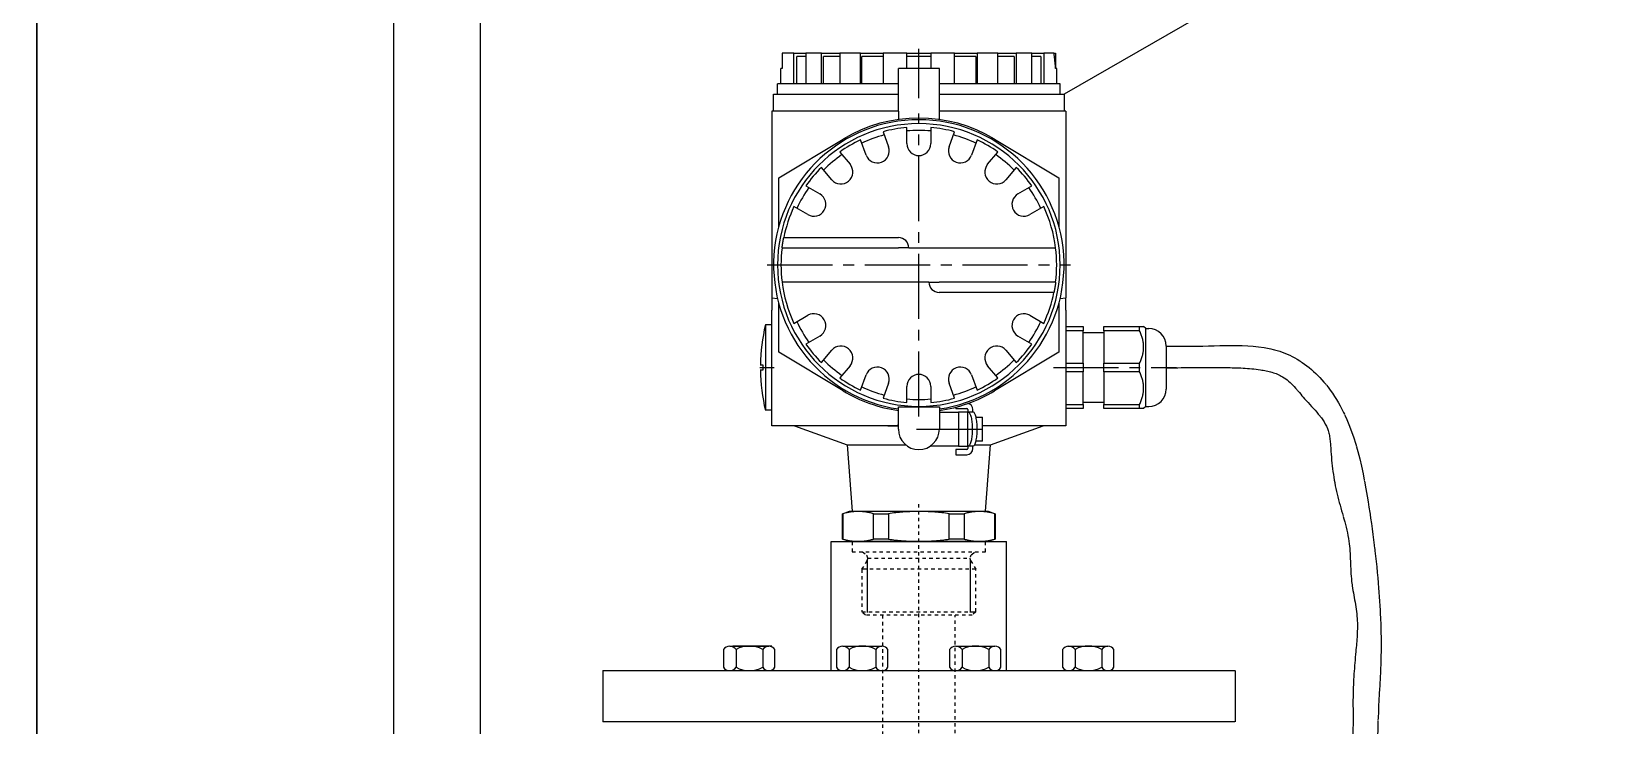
# Model space of a CAD drawing. Header units: millimetres. Extents: x -17263 to -7565, y 1486 to 4446.
# Drawn here: x -9740.3 to -9277.4, y 2508.4 to 2711.3 of the extents above; entities that cross this region are included whole.
import ezdxf

# ---------------------------------------------------------------- set-up
doc = ezdxf.new("R2010")
doc.units = ezdxf.units.MM
for name, pattern in [('1 PULG', [10, 10, 0]), ('CENTER2', [28.575, 19.05, -3.175, 3.175, -3.175]), ('Dashed', [2, 1, -1])]:
    doc.linetypes.add(name, pattern=pattern)
for name, color, linetype in [('Conductor nuevo', 1, '1 PULG'), ('Instrumentos nuevos', 3, '1 PULG'), ('PIPING', 3, 'Continuous'), ('REFERENCIAS', 1, 'Continuous'), ('TRMODEL1', 7, 'Continuous'), ('TRMODEL3', 7, 'Continuous')]:
    doc.layers.add(name, color=color, linetype=linetype)

# ---------------------------------------------------------------- blocks, each defined once
blk = doc.blocks.new('B09345617206102021_00000037')
at = {"layer": 'TRMODEL3', "color": 1, "linetype": 'Continuous'}
for p, q in [((-15.1455, -14.4335), (-15.1455, -29.65075)), ((15.1455, -29.65075), (15.1455, -14.4335))]:
    blk.add_line(p, q, dxfattribs=at)

msp = doc.modelspace()

# ---------------------------------------------------------------- linework, layer by layer
for p, q in [((-9634.36, 2442.08), (-9634.36, 3850.34)), ((-9608.96, 2442.08), (-9608.96, 3850.34)), ((-9506.31, 2524.41), (-9506.31, 2562.15)), ((-9455.03, 2524.41), (-9455.03, 2562.15)), ((-9573.17, 2524.41), (-9573.17, 2509.41)), ((-9573.17, 2524.41), (-9388.17, 2524.41)), ((-9556.41, 2524.41), (-9405.33, 2524.41)), ((-9387.96, 2509.41), (-9387.96, 2524.41)), ((-9388.17, 2509.41), (-9573.17, 2509.41))]:
    msp.add_line(p, q)
for points in [[(-11663.84, 3061.27), (-9738.84, 3061.27), (-9738.84, 1926.27), (-10613.84, 1926.27), (-10613.84, 1676.27), (-11663.84, 1676.27), (-11663.84, 3061.27)], [(-9738.84, 3061.27), (-7813.84, 3061.27), (-7813.84, 1926.27), (-8688.84, 1926.27), (-8688.84, 1676.27), (-9738.84, 1676.27), (-9738.84, 3061.27)], [(-9738.84, 3061.27), (-7813.84, 3061.27), (-7813.84, 1926.27), (-8688.84, 1926.27), (-8688.84, 1676.27), (-9738.84, 1676.27), (-9738.84, 3061.27)]]:
    msp.add_lwpolyline(points, close=True)
at = {"layer": 'Conductor nuevo'}
for points, knots in [([(-9408.27, 2619.35), (-9404.71, 2619.31), (-9392.71, 2619.2), (-9374.89, 2620.6), (-9355.18, 2603.72), (-9349.45, 2578.26), (-9346.07, 2551.58), (-9345.12, 2532.68), (-9346.1, 2513.34), (-9347.67, 2490.27), (-9336.71, 2466.77), (-9339.67, 2444.29), (-9326.69, 2428.49), (-9323.05, 2401.69), (-9297.17, 2401.75), (-9280.89, 2387.39), (-9260.48, 2388.76), (-9250.04, 2371.4), (-9229.29, 2364.49), (-9209.14, 2361.63), (-9188.25, 2355.79), (-9170.78, 2355.15), (-9151.24, 2353.75), (-9130.65, 2355.5), (-9111.77, 2352.4), (-9091.81, 2343.07), (-9066.71, 2339.54), (-9039.98, 2345.94), (-9017.71, 2349), (-9001.96, 2356.44), (-8991.01, 2359.65), (-8981.97, 2364.87), (-8970.27, 2370.71), (-8967.22, 2375.34), (-8961.53, 2383.85), (-8960.6, 2387.3)], [0, 0, 0, 0, 10.759327, 36.295448, 49.812441, 84.735248, 110.409317, 131.447099, 141.158121, 168.651696, 199.348269, 216.774365, 232.32937, 258.910578, 285.281565, 295.828753, 323.204748, 336.64774, 352.214441, 386.175951, 398.637941, 416.914134, 438.370336, 457.388278, 478.737011, 494.739555, 523.344859, 552.409827, 576.849872, 590.241079, 604.263817, 611.339207, 624.363505, 637.058198, 643.701546, 643.701546, 643.701546, 643.701546]), ([(-9408.27, 2613), (-9395.37, 2613.06), (-9389.7, 2613.08), (-9381.86, 2612.85), (-9373.02, 2610.76), (-9367.55, 2603.05), (-9360.39, 2596.71), (-9360.05, 2585.96), (-9358.52, 2575.2), (-9354.07, 2562.9), (-9354.6, 2550.72), (-9351.79, 2540.1), (-9352.92, 2528.82), (-9353.74, 2518.61), (-9353.49, 2508.61), (-9353.91, 2499.92), (-9352.28, 2491.14), (-9353.4, 2482.83), (-9348.71, 2474.99), (-9347.24, 2465.79), (-9347.35, 2455.16), (-9345.93, 2445.88), (-9343.32, 2437.52), (-9338.37, 2429.44), (-9334.51, 2419.74), (-9330.71, 2411.25), (-9327.48, 2402.07), (-9318.17, 2398.74), (-9307.95, 2393.66), (-9297.46, 2393.59), (-9290.13, 2385.15), (-9280.96, 2383.22), (-9272.94, 2382.15), (-9264.7, 2380.52), (-9260.23, 2372.63), (-9251.11, 2368.65), (-9241.69, 2358.6), (-9223.78, 2357.46), (-9206.44, 2354.01), (-9190.81, 2350.2), (-9176.67, 2349.1), (-9162.89, 2348.74), (-9152.5, 2348.48), (-9144.41, 2348.02), (-9136.34, 2347.13), (-9124.59, 2348.8), (-9111.27, 2341.77), (-9096.91, 2338.7), (-9081.08, 2334.87), (-9066, 2333.35), (-9053.02, 2336.23), (-9044.68, 2335.27), (-9035.39, 2340.01), (-9024.01, 2339.16), (-9013.09, 2344.05), (-9005.85, 2346.88), (-8999.97, 2349.2), (-8994.84, 2353.48), (-8985.88, 2354.31), (-8979.61, 2363.01), (-8970.28, 2364.61), (-8964.39, 2370.26), (-8962.43, 2374.07), (-8955.57, 2383.91), (-8956.54, 2390.21), (-8954.69, 2392.13), (-8955.89, 2399.68), (-8955.43, 2452.86)], [0, 0, 0, 0, 6.842885, 16.977753, 23.758773, 32.909527, 44.474804, 50.592625, 64.086155, 77.421595, 89.173396, 100.208092, 109.919076, 122.881119, 130.966606, 139.921993, 148.852754, 157.755954, 163.914359, 175.491327, 185.202313, 195.837251, 203.508317, 211.285855, 224.135314, 234.647483, 239.532888, 252.437909, 261.151283, 274.598354, 280.915838, 293.324709, 301.106159, 305.718466, 317.742836, 325.374366, 335.164831, 357.731638, 375.4252, 389.071805, 405.736854, 417.880009, 430.427431, 436.912782, 442.187415, 454.800153, 471.42975, 485.657457, 498.908635, 520.383789, 530.16835, 538.673452, 544.687041, 560.649687, 571.397934, 580.111321, 584.095128, 590.269142, 599.738611, 609.214794, 619.893872, 627.048405, 631.568421, 641.304692, 648.18923, 655.061871, 659.041391, 659.041391, 659.041391, 659.041391])]:
    msp.add_open_spline(points, degree=3, knots=knots, dxfattribs=at)
at = {"layer": 'Instrumentos nuevos', "linetype": 'Continuous'}
for p, q in [((-9520.7, 2705.05), (-9520.7, 2700.55)), ((-9517.23, 2705.05), (-9520.7, 2705.05)), ((-9517.23, 2705.05), (-9513.73, 2705.05)), ((-9517.23, 2696.05), (-9517.23, 2705.05)), ((-9513.73, 2704.05), (-9516.36, 2704.05)), ((-9516.36, 2696.05), (-9516.36, 2704.05)), ((-9509.19, 2705.05), (-9513.73, 2705.05)), ((-9513.73, 2705.05), (-9513.73, 2696.05)), ((-9509.19, 2705.05), (-9506.17, 2705.05)), ((-9509.19, 2696.05), (-9509.19, 2705.05)), ((-9503.82, 2704.05), (-9508.54, 2704.05)), ((-9508.54, 2696.05), (-9508.54, 2704.05)), ((-9506.17, 2705.05), (-9503.82, 2705.05)), ((-9497.7, 2705.05), (-9503.82, 2705.05)), ((-9503.82, 2705.05), (-9503.82, 2696.05)), ((-9497.7, 2705.05), (-9496.1, 2705.05)), ((-9497.7, 2696.05), (-9497.7, 2705.05)), ((-9491.13, 2704.05), (-9497.36, 2704.05)), ((-9497.36, 2696.05), (-9497.36, 2704.05)), ((-9496.1, 2705.05), (-9491.61, 2705.05)), ((-9491.61, 2705.05), (-9491.13, 2705.05)), ((-9484.17, 2705.05), (-9491.13, 2705.05)), ((-9491.13, 2705.05), (-9491.13, 2696.05)), ((-9484.17, 2705.05), (-9480.67, 2705.05)), ((-9484.17, 2700.55), (-9484.17, 2705.05)), ((-9480.67, 2704.05), (-9484.17, 2704.05)), ((-9480.67, 2705.05), (-9477.17, 2705.05)), ((-9477.17, 2704.05), (-9480.67, 2704.05)), ((-9470.21, 2705.05), (-9477.17, 2705.05)), ((-9477.17, 2705.05), (-9477.17, 2700.55)), ((-9470.21, 2705.05), (-9469.72, 2705.05)), ((-9470.21, 2696.05), (-9470.21, 2705.05)), ((-9463.97, 2704.05), (-9470.21, 2704.05)), ((-9469.72, 2705.05), (-9465.24, 2705.05)), ((-9465.24, 2705.05), (-9463.63, 2705.05)), ((-9463.97, 2704.05), (-9463.97, 2696.05)), ((-9457.51, 2705.05), (-9463.63, 2705.05)), ((-9463.63, 2705.05), (-9463.63, 2696.05)), ((-9457.51, 2705.05), (-9455.17, 2705.05)), ((-9457.51, 2696.05), (-9457.51, 2705.05)), ((-9452.79, 2704.05), (-9457.51, 2704.05)), ((-9455.17, 2705.05), (-9452.15, 2705.05)), ((-9452.79, 2704.05), (-9452.79, 2696.05)), ((-9447.6, 2705.05), (-9452.15, 2705.05)), ((-9452.15, 2705.05), (-9452.15, 2696.05)), ((-9447.6, 2705.05), (-9444.1, 2705.05)), ((-9447.6, 2696.05), (-9447.6, 2705.05)), ((-9444.97, 2704.05), (-9447.6, 2704.05)), ((-9444.97, 2704.05), (-9444.97, 2696.05)), ((-9441.12, 2705.05), (-9444.1, 2705.05)), ((-9444.1, 2705.05), (-9444.1, 2696.05)), ((-9441.12, 2705.05), (-9440.63, 2705.05)), ((-9441.1, 2704.92), (-9441.12, 2705.05)), ((-9441.08, 2704.79), (-9441.1, 2704.92)), ((-9441.07, 2704.66), (-9441.08, 2704.79)), ((-9441.05, 2704.54), (-9441.07, 2704.66)), ((-9441.03, 2704.41), (-9441.05, 2704.54)), ((-9441.02, 2704.28), (-9441.03, 2704.41)), ((-9441, 2704.15), (-9441.02, 2704.28)), ((-9440.98, 2704.02), (-9441, 2704.15)), ((-9440.97, 2703.9), (-9440.98, 2704.02)), ((-9440.95, 2703.77), (-9440.97, 2703.9)), ((-9440.94, 2703.64), (-9440.95, 2703.77)), ((-9440.92, 2703.51), (-9440.94, 2703.64)), ((-9440.63, 2705.05), (-9440.63, 2700.55)), ((-9520.7, 2700.55), (-9521.02, 2700.55)), ((-9521.02, 2696.05), (-9521.02, 2700.55)), ((-9480.67, 2700.55), (-9486.67, 2700.55)), ((-9486.67, 2688.05), (-9486.67, 2700.55)), ((-9474.67, 2700.55), (-9480.67, 2700.55)), ((-9474.67, 2688.05), (-9474.67, 2700.55)), ((-9440.91, 2703.38), (-9440.92, 2703.51)), ((-9440.89, 2703.25), (-9440.91, 2703.38)), ((-9440.88, 2703.13), (-9440.89, 2703.25)), ((-9440.86, 2703), (-9440.88, 2703.13)), ((-9440.85, 2702.87), (-9440.86, 2703)), ((-9440.84, 2702.74), (-9440.85, 2702.87)), ((-9440.82, 2702.61), (-9440.84, 2702.74)), ((-9440.81, 2702.48), (-9440.82, 2702.61)), ((-9440.8, 2702.35), (-9440.81, 2702.48)), ((-9440.78, 2702.23), (-9440.8, 2702.35)), ((-9440.77, 2702.1), (-9440.78, 2702.23)), ((-9440.76, 2701.97), (-9440.77, 2702.1)), ((-9440.74, 2701.84), (-9440.76, 2701.97)), ((-9440.73, 2701.71), (-9440.74, 2701.84)), ((-9440.72, 2701.58), (-9440.73, 2701.71)), ((-9440.71, 2701.45), (-9440.72, 2701.58)), ((-9440.69, 2701.32), (-9440.71, 2701.45)), ((-9440.68, 2701.19), (-9440.69, 2701.32)), ((-9440.67, 2701.06), (-9440.68, 2701.19)), ((-9440.66, 2700.94), (-9440.67, 2701.06)), ((-9440.65, 2700.81), (-9440.66, 2700.94)), ((-9440.64, 2700.68), (-9440.65, 2700.81)), ((-9440.63, 2700.55), (-9440.64, 2700.68)), ((-9440.32, 2700.55), (-9440.63, 2700.55)), ((-9440.32, 2696.05), (-9440.32, 2700.55)), ((-9486.67, 2696.05), (-9522.02, 2696.05)), ((-9522.02, 2693.05), (-9522.02, 2696.05)), ((-9439.32, 2696.05), (-9474.67, 2696.05)), ((-9439.32, 2693.05), (-9439.32, 2696.05)), ((-9523.17, 2693.05), (-9486.67, 2693.05)), ((-9523.17, 2688.05), (-9523.17, 2693.05)), ((-9474.67, 2693.05), (-9438.17, 2693.05)), ((-9438.17, 2693.05), (-9438.17, 2688.05)), ((-9523.67, 2688.05), (-9523.67, 2633.43)), ((-9502.81, 2688.05), (-9523.67, 2688.05)), ((-9486.67, 2688.05), (-9502.81, 2688.05)), ((-9486.67, 2688.05), (-9486.67, 2685.6)), ((-9474.67, 2685.6), (-9474.67, 2688.05)), ((-9458.52, 2688.05), (-9474.67, 2688.05)), ((-9437.67, 2688.05), (-9458.52, 2688.05)), ((-9437.67, 2688.05), (-9437.67, 2633.43)), ((-9491.13, 2682.02), (-9489.52, 2677.6)), ((-9484.17, 2678.55), (-9484.17, 2683.25)), ((-9477.17, 2683.25), (-9477.17, 2678.55)), ((-9471.81, 2677.6), (-9470.21, 2682.02)), ((-9521.67, 2668.55), (-9502.81, 2679.88)), ((-9503.82, 2676.09), (-9500.8, 2672.49)), ((-9496.1, 2675.21), (-9497.7, 2679.62)), ((-9463.63, 2679.62), (-9465.24, 2675.21)), ((-9460.53, 2672.49), (-9457.51, 2676.09)), ((-9458.52, 2679.88), (-9439.67, 2668.55)), ((-9506.17, 2667.99), (-9509.19, 2671.59)), ((-9452.15, 2671.59), (-9455.17, 2667.99)), ((-9521.67, 2654.24), (-9521.67, 2668.55)), ((-9439.67, 2668.55), (-9439.67, 2654.24)), ((-9513.73, 2666.18), (-9509.66, 2663.83)), ((-9451.67, 2663.83), (-9447.6, 2666.18)), ((-9513.16, 2657.77), (-9517.23, 2660.12)), ((-9444.1, 2660.12), (-9448.17, 2657.77)), ((-9520.7, 2648.05), (-9520.69, 2648.13)), ((-9520.7, 2648.05), (-9486.62, 2648.05)), ((-9520.69, 2648.13), (-9520.68, 2648.22)), ((-9520.68, 2648.22), (-9520.67, 2648.31)), ((-9520.67, 2648.31), (-9520.66, 2648.39)), ((-9520.66, 2648.39), (-9520.65, 2648.48)), ((-9520.65, 2648.48), (-9520.64, 2648.56)), ((-9520.64, 2648.56), (-9520.62, 2648.65)), ((-9520.62, 2648.65), (-9520.61, 2648.74)), ((-9520.61, 2648.74), (-9520.6, 2648.82)), ((-9520.6, 2648.82), (-9520.59, 2648.91)), ((-9520.59, 2648.91), (-9520.58, 2648.99)), ((-9520.58, 2648.99), (-9520.56, 2649.08)), ((-9520.56, 2649.08), (-9520.55, 2649.17)), ((-9520.55, 2649.17), (-9520.54, 2649.25)), ((-9520.54, 2649.25), (-9520.52, 2649.34)), ((-9520.52, 2649.34), (-9520.51, 2649.42)), ((-9520.51, 2649.42), (-9520.5, 2649.51)), ((-9520.5, 2649.51), (-9520.48, 2649.6)), ((-9520.48, 2649.6), (-9520.47, 2649.68)), ((-9520.47, 2649.68), (-9520.45, 2649.77)), ((-9520.45, 2649.77), (-9520.44, 2649.85)), ((-9520.44, 2649.85), (-9520.42, 2649.94)), ((-9520.42, 2649.94), (-9520.41, 2650.02)), ((-9520.41, 2650.02), (-9520.39, 2650.11)), ((-9520.39, 2650.11), (-9520.38, 2650.19)), ((-9520.38, 2650.19), (-9520.36, 2650.28)), ((-9520.36, 2650.28), (-9520.35, 2650.37)), ((-9520.35, 2650.37), (-9520.33, 2650.45)), ((-9520.33, 2650.45), (-9520.31, 2650.54)), ((-9520.31, 2650.54), (-9520.3, 2650.62)), ((-9520.3, 2650.62), (-9520.28, 2650.71)), ((-9520.28, 2650.71), (-9520.27, 2650.79)), ((-9520.27, 2650.79), (-9520.25, 2650.88)), ((-9520.25, 2650.88), (-9520.23, 2650.96)), ((-9520.23, 2650.96), (-9520.21, 2651.05)), ((-9520.21, 2651.05), (-9486.62, 2651.05)), ((-9483.62, 2648.05), (-9486.62, 2648.05)), ((-9483.62, 2648.05), (-9440.63, 2648.05)), ((-9477.72, 2638.05), (-9520.7, 2638.05)), ((-9477.72, 2638.05), (-9474.72, 2638.05)), ((-9440.63, 2638.05), (-9474.72, 2638.05)), ((-9441.12, 2635.05), (-9474.72, 2635.05)), ((-9441.1, 2635.13), (-9441.12, 2635.05)), ((-9441.08, 2635.22), (-9441.1, 2635.13)), ((-9441.07, 2635.3), (-9441.08, 2635.22)), ((-9441.05, 2635.39), (-9441.07, 2635.3)), ((-9441.03, 2635.47), (-9441.05, 2635.39)), ((-9441.02, 2635.56), (-9441.03, 2635.47)), ((-9441, 2635.64), (-9441.02, 2635.56)), ((-9440.98, 2635.73), (-9441, 2635.64)), ((-9440.97, 2635.82), (-9440.98, 2635.73)), ((-9440.95, 2635.9), (-9440.97, 2635.82)), ((-9440.94, 2635.99), (-9440.95, 2635.9)), ((-9440.92, 2636.07), (-9440.94, 2635.99)), ((-9440.91, 2636.16), (-9440.92, 2636.07)), ((-9440.89, 2636.24), (-9440.91, 2636.16)), ((-9440.88, 2636.33), (-9440.89, 2636.24)), ((-9440.86, 2636.41), (-9440.88, 2636.33)), ((-9440.85, 2636.5), (-9440.86, 2636.41)), ((-9440.84, 2636.59), (-9440.85, 2636.5)), ((-9440.82, 2636.67), (-9440.84, 2636.59)), ((-9440.81, 2636.76), (-9440.82, 2636.67)), ((-9440.8, 2636.84), (-9440.81, 2636.76)), ((-9440.78, 2636.93), (-9440.8, 2636.84)), ((-9440.77, 2637.02), (-9440.78, 2636.93)), ((-9440.76, 2637.1), (-9440.77, 2637.02)), ((-9440.74, 2637.19), (-9440.76, 2637.1)), ((-9440.73, 2637.27), (-9440.74, 2637.19)), ((-9440.72, 2637.36), (-9440.73, 2637.27)), ((-9440.71, 2637.44), (-9440.72, 2637.36)), ((-9440.69, 2637.53), (-9440.71, 2637.44)), ((-9440.68, 2637.62), (-9440.69, 2637.53)), ((-9440.67, 2637.7), (-9440.68, 2637.62)), ((-9440.66, 2637.79), (-9440.67, 2637.7)), ((-9440.65, 2637.88), (-9440.66, 2637.79)), ((-9440.64, 2637.96), (-9440.65, 2637.88)), ((-9440.63, 2638.05), (-9440.64, 2637.96)), ((-9523.67, 2633.43), (-9522.02, 2633.26)), ((-9523.67, 2633.43), (-9523.67, 2629.79)), ((-9523.67, 2613.05), (-9523.67, 2629.79)), ((-9521.67, 2617.55), (-9521.67, 2631.86)), ((-9439.67, 2631.86), (-9439.67, 2617.55)), ((-9439.31, 2633.26), (-9437.67, 2633.43)), ((-9437.67, 2629.79), (-9437.67, 2633.43)), ((-9437.67, 2629.79), (-9437.67, 2613.05)), ((-9525.57, 2625.55), (-9525.57, 2613.05)), ((-9523.67, 2625.55), (-9525.57, 2625.55)), ((-9517.23, 2625.98), (-9513.16, 2628.33)), ((-9448.17, 2628.33), (-9444.1, 2625.98)), ((-9437.67, 2625.05), (-9432.57, 2625.05)), ((-9432.57, 2625.05), (-9432.57, 2623.81)), ((-9426.57, 2625.05), (-9416.07, 2625.05)), ((-9426.57, 2623.81), (-9426.57, 2625.05)), ((-9416.07, 2625.05), (-9414.87, 2625.05)), ((-9416.07, 2623.81), (-9416.07, 2625.05)), ((-9414.27, 2624.45), (-9414.87, 2625.05)), ((-9509.66, 2622.27), (-9513.73, 2619.92)), ((-9447.6, 2619.92), (-9451.67, 2622.27)), ((-9432.57, 2623.81), (-9437.67, 2623.81)), ((-9432.57, 2614.29), (-9432.57, 2623.81)), ((-9426.57, 2623.25), (-9432.57, 2623.25)), ((-9416.07, 2623.81), (-9426.57, 2623.81)), ((-9426.57, 2623.81), (-9426.57, 2614.29)), ((-9415.93, 2623.51), (-9416.07, 2623.81)), ((-9415.8, 2623.22), (-9415.93, 2623.51)), ((-9415.68, 2622.93), (-9415.8, 2623.22)), ((-9415.57, 2622.65), (-9415.68, 2622.93)), ((-9415.46, 2622.37), (-9415.57, 2622.65)), ((-9415.37, 2622.09), (-9415.46, 2622.37)), ((-9415.28, 2621.82), (-9415.37, 2622.09)), ((-9415.21, 2621.54), (-9415.28, 2621.82)), ((-9415.14, 2621.28), (-9415.21, 2621.54)), ((-9415.08, 2621.01), (-9415.14, 2621.28)), ((-9415.02, 2620.74), (-9415.08, 2621.01)), ((-9414.98, 2620.48), (-9415.02, 2620.74)), ((-9414.94, 2620.22), (-9414.98, 2620.48)), ((-9414.91, 2619.96), (-9414.94, 2620.22)), ((-9414.27, 2613.05), (-9414.27, 2624.45)), ((-9414.27, 2624.45), (-9413.37, 2624.45)), ((-9502.81, 2606.22), (-9521.67, 2617.55)), ((-9509.19, 2614.5), (-9506.17, 2618.1)), ((-9439.67, 2617.55), (-9458.52, 2606.22)), ((-9455.17, 2618.1), (-9452.15, 2614.5)), ((-9415.57, 2615.45), (-9415.46, 2615.73)), ((-9415.46, 2615.73), (-9415.37, 2616)), ((-9415.37, 2616), (-9415.28, 2616.28)), ((-9415.28, 2616.28), (-9415.21, 2616.55)), ((-9415.21, 2616.55), (-9415.14, 2616.82)), ((-9415.14, 2616.82), (-9415.08, 2617.09)), ((-9415.08, 2617.09), (-9415.02, 2617.35)), ((-9415.02, 2617.35), (-9414.98, 2617.62)), ((-9414.98, 2617.62), (-9414.94, 2617.88)), ((-9414.94, 2617.88), (-9414.91, 2618.14)), ((-9414.89, 2619.7), (-9414.91, 2619.96)), ((-9414.91, 2618.14), (-9414.89, 2618.4)), ((-9414.87, 2619.44), (-9414.89, 2619.7)), ((-9414.89, 2618.4), (-9414.87, 2618.66)), ((-9414.87, 2619.18), (-9414.87, 2619.44)), ((-9414.87, 2618.92), (-9414.87, 2619.18)), ((-9414.87, 2618.66), (-9414.87, 2618.92)), ((-9408.27, 2619.35), (-9408.27, 2613.05)), ((-9527.06, 2613.8), (-9526.29, 2613.8)), ((-9526.29, 2612.3), (-9527.06, 2612.3)), ((-9525.57, 2613.05), (-9525.57, 2600.55)), ((-9523.67, 2596.05), (-9523.67, 2613.05)), ((-9500.8, 2613.6), (-9503.82, 2610)), ((-9457.51, 2610), (-9460.53, 2613.6)), ((-9437.67, 2614.29), (-9432.57, 2614.29)), ((-9437.67, 2613.05), (-9437.67, 2596.05)), ((-9432.57, 2611.81), (-9437.67, 2611.81)), ((-9432.57, 2614.29), (-9432.57, 2613.05)), ((-9432.57, 2613.05), (-9432.57, 2611.81)), ((-9432.57, 2602.29), (-9432.57, 2611.81)), ((-9426.57, 2613.05), (-9426.57, 2614.29)), ((-9426.57, 2614.29), (-9416.07, 2614.29)), ((-9426.57, 2611.81), (-9426.57, 2613.05)), ((-9416.07, 2611.81), (-9426.57, 2611.81)), ((-9426.57, 2611.81), (-9426.57, 2602.29)), ((-9416.07, 2614.29), (-9415.93, 2614.58)), ((-9416.07, 2613.05), (-9416.07, 2614.29)), ((-9416.07, 2611.81), (-9416.07, 2613.05)), ((-9415.93, 2611.51), (-9416.07, 2611.81)), ((-9415.93, 2614.58), (-9415.8, 2614.87)), ((-9415.8, 2611.22), (-9415.93, 2611.51)), ((-9415.8, 2614.87), (-9415.68, 2615.16)), ((-9415.68, 2610.93), (-9415.8, 2611.22)), ((-9415.68, 2615.16), (-9415.57, 2615.45)), ((-9414.27, 2601.65), (-9414.27, 2613.05)), ((-9408.27, 2613.05), (-9408.27, 2606.75)), ((-9497.7, 2606.47), (-9496.1, 2610.89)), ((-9489.52, 2608.49), (-9491.13, 2604.08)), ((-9484.17, 2602.85), (-9484.17, 2607.55)), ((-9477.17, 2607.55), (-9477.17, 2602.85)), ((-9470.21, 2604.08), (-9471.81, 2608.49)), ((-9465.24, 2610.89), (-9463.63, 2606.47)), ((-9415.57, 2610.65), (-9415.68, 2610.93)), ((-9415.46, 2610.37), (-9415.57, 2610.65)), ((-9415.37, 2610.09), (-9415.46, 2610.37)), ((-9415.28, 2609.82), (-9415.37, 2610.09)), ((-9415.21, 2609.54), (-9415.28, 2609.82)), ((-9415.14, 2609.28), (-9415.21, 2609.54)), ((-9415.08, 2609.01), (-9415.14, 2609.28)), ((-9415.02, 2608.74), (-9415.08, 2609.01)), ((-9414.98, 2608.48), (-9415.02, 2608.74)), ((-9414.94, 2608.22), (-9414.98, 2608.48)), ((-9414.91, 2607.96), (-9414.94, 2608.22)), ((-9414.89, 2607.7), (-9414.91, 2607.96)), ((-9414.91, 2606.14), (-9414.89, 2606.4)), ((-9414.87, 2607.44), (-9414.89, 2607.7)), ((-9414.89, 2606.4), (-9414.87, 2606.66)), ((-9414.87, 2607.18), (-9414.87, 2607.44)), ((-9414.87, 2606.92), (-9414.87, 2607.18)), ((-9414.87, 2606.66), (-9414.87, 2606.92)), ((-9437.67, 2602.29), (-9432.57, 2602.29)), ((-9426.57, 2602.85), (-9432.57, 2602.85)), ((-9432.57, 2602.29), (-9432.57, 2601.05)), ((-9426.57, 2602.29), (-9416.07, 2602.29)), ((-9426.57, 2601.05), (-9426.57, 2602.29)), ((-9416.07, 2602.29), (-9415.93, 2602.58)), ((-9416.07, 2601.05), (-9416.07, 2602.29)), ((-9415.93, 2602.58), (-9415.8, 2602.87)), ((-9415.8, 2602.87), (-9415.68, 2603.16)), ((-9415.68, 2603.16), (-9415.57, 2603.45)), ((-9415.57, 2603.45), (-9415.46, 2603.73)), ((-9415.46, 2603.73), (-9415.37, 2604)), ((-9415.37, 2604), (-9415.28, 2604.28)), ((-9415.28, 2604.28), (-9415.21, 2604.55)), ((-9415.21, 2604.55), (-9415.14, 2604.82)), ((-9415.14, 2604.82), (-9415.08, 2605.09)), ((-9415.08, 2605.09), (-9415.02, 2605.35)), ((-9415.02, 2605.35), (-9414.98, 2605.62)), ((-9414.98, 2605.62), (-9414.94, 2605.88)), ((-9414.94, 2605.88), (-9414.91, 2606.14)), ((-9523.67, 2600.55), (-9525.57, 2600.55)), ((-9486.67, 2601.55), (-9474.67, 2601.55)), ((-9486.67, 2595.05), (-9486.67, 2601.55)), ((-9474.67, 2601.55), (-9474.67, 2595.05)), ((-9474.67, 2600.05), (-9469.07, 2600.05)), ((-9469.87, 2601.46), (-9469.87, 2601.05)), ((-9469.87, 2601.05), (-9466.67, 2601.05)), ((-9469.07, 2600.05), (-9469.07, 2590.05)), ((-9466.37, 2600.05), (-9469.07, 2600.05)), ((-9466.37, 2600.75), (-9466.37, 2600.05)), ((-9466.31, 2600.05), (-9466.37, 2600.05)), ((-9466.37, 2590.05), (-9466.37, 2600.05)), ((-9464.87, 2600.05), (-9466.31, 2600.05)), ((-9466.31, 2600.05), (-9466.2, 2600.03)), ((-9466.2, 2600.03), (-9466.08, 2599.97)), ((-9466.08, 2599.97), (-9465.97, 2599.87)), ((-9465.97, 2599.87), (-9465.86, 2599.73)), ((-9465.86, 2599.73), (-9465.75, 2599.55)), ((-9465.75, 2599.55), (-9465.65, 2599.34)), ((-9465.65, 2599.34), (-9465.55, 2599.09)), ((-9465.55, 2599.09), (-9465.46, 2598.81)), ((-9465.46, 2598.81), (-9465.38, 2598.5)), ((-9465.38, 2598.5), (-9465.3, 2598.17)), ((-9465.3, 2598.17), (-9465.23, 2597.8)), ((-9465.23, 2597.8), (-9465.18, 2597.42)), ((-9465.18, 2597.42), (-9465.12, 2597.01)), ((-9464.87, 2600.05), (-9464.87, 2600.75)), ((-9464.75, 2600.03), (-9464.87, 2600.05)), ((-9464.63, 2599.97), (-9464.75, 2600.03)), ((-9464.52, 2599.87), (-9464.63, 2599.97)), ((-9464.41, 2599.73), (-9464.52, 2599.87)), ((-9464.3, 2599.55), (-9464.41, 2599.73)), ((-9464.2, 2599.34), (-9464.3, 2599.55)), ((-9464.11, 2599.09), (-9464.2, 2599.34)), ((-9464.01, 2598.81), (-9464.11, 2599.09)), ((-9463.93, 2598.5), (-9464.01, 2598.81)), ((-9463.94, 2598.55), (-9462.07, 2598.55)), ((-9463.85, 2598.17), (-9463.93, 2598.5)), ((-9463.79, 2597.8), (-9463.85, 2598.17)), ((-9463.73, 2597.42), (-9463.79, 2597.8)), ((-9463.68, 2597.01), (-9463.73, 2597.42)), ((-9462.07, 2591.55), (-9462.07, 2598.55)), ((-9432.57, 2601.05), (-9437.67, 2601.05)), ((-9416.07, 2601.05), (-9426.57, 2601.05)), ((-9414.87, 2601.05), (-9416.07, 2601.05)), ((-9414.27, 2601.65), (-9414.87, 2601.05)), ((-9414.27, 2601.65), (-9413.37, 2601.65)), ((-9489.76, 2596.05), (-9523.67, 2596.05)), ((-9517.09, 2596.05), (-9501.62, 2590.45)), ((-9489.67, 2596.05), (-9489.76, 2596.05)), ((-9489.76, 2596.05), (-9486.67, 2596.05)), ((-9489.58, 2596.05), (-9489.67, 2596.05)), ((-9489.5, 2596.05), (-9489.58, 2596.05)), ((-9489.41, 2596.05), (-9489.5, 2596.05)), ((-9489.32, 2596.05), (-9489.41, 2596.05)), ((-9489.24, 2596.05), (-9489.32, 2596.05)), ((-9489.15, 2596.05), (-9489.24, 2596.05)), ((-9489.06, 2596.05), (-9489.15, 2596.05)), ((-9488.97, 2596.05), (-9489.06, 2596.05)), ((-9488.88, 2596.05), (-9488.97, 2596.05)), ((-9488.79, 2596.05), (-9488.88, 2596.05)), ((-9488.71, 2596.05), (-9488.79, 2596.05)), ((-9488.62, 2596.05), (-9488.71, 2596.05)), ((-9488.53, 2596.05), (-9488.62, 2596.05)), ((-9488.44, 2596.05), (-9488.53, 2596.05)), ((-9488.35, 2596.05), (-9488.44, 2596.05)), ((-9488.26, 2596.05), (-9488.35, 2596.05)), ((-9488.17, 2596.05), (-9488.26, 2596.05)), ((-9488.08, 2596.05), (-9488.17, 2596.05)), ((-9487.99, 2596.05), (-9488.08, 2596.05)), ((-9487.9, 2596.05), (-9487.99, 2596.05)), ((-9487.81, 2596.05), (-9487.9, 2596.05)), ((-9487.72, 2596.05), (-9487.81, 2596.05)), ((-9487.64, 2596.05), (-9487.72, 2596.05)), ((-9487.55, 2596.05), (-9487.64, 2596.05)), ((-9487.46, 2596.05), (-9487.55, 2596.05)), ((-9487.37, 2596.05), (-9487.46, 2596.05)), ((-9487.28, 2596.05), (-9487.37, 2596.05)), ((-9487.19, 2596.05), (-9487.28, 2596.05)), ((-9487.1, 2596.05), (-9487.19, 2596.05)), ((-9487.02, 2596.06), (-9487.1, 2596.05)), ((-9486.93, 2596.06), (-9487.02, 2596.06)), ((-9486.84, 2596.06), (-9486.93, 2596.06)), ((-9486.75, 2596.06), (-9486.84, 2596.06)), ((-9486.67, 2596.06), (-9486.75, 2596.06)), ((-9465.18, 2592.68), (-9465.23, 2592.29)), ((-9465.12, 2593.08), (-9465.18, 2592.68)), ((-9465.12, 2597.01), (-9465.08, 2596.59)), ((-9465.08, 2593.5), (-9465.12, 2593.08)), ((-9465.08, 2596.59), (-9465.05, 2596.16)), ((-9465.05, 2593.94), (-9465.08, 2593.5)), ((-9465.05, 2596.16), (-9465.03, 2595.72)), ((-9465.03, 2594.38), (-9465.05, 2593.94)), ((-9465.03, 2595.72), (-9465.02, 2595.27)), ((-9465.02, 2594.82), (-9465.03, 2594.38)), ((-9465.02, 2595.27), (-9465.02, 2594.82)), ((-9463.79, 2592.29), (-9463.73, 2592.68)), ((-9463.73, 2592.68), (-9463.68, 2593.08)), ((-9463.64, 2596.59), (-9463.68, 2597.01)), ((-9463.68, 2593.08), (-9463.64, 2593.5)), ((-9463.6, 2596.16), (-9463.64, 2596.59)), ((-9463.64, 2593.5), (-9463.6, 2593.94)), ((-9463.58, 2595.72), (-9463.6, 2596.16)), ((-9463.6, 2593.94), (-9463.58, 2594.38)), ((-9463.57, 2595.27), (-9463.58, 2595.72)), ((-9463.58, 2594.38), (-9463.57, 2594.82)), ((-9463.57, 2594.82), (-9463.57, 2595.27)), ((-9437.67, 2596.05), (-9462.07, 2596.05)), ((-9459.72, 2590.45), (-9444.24, 2596.05)), ((-9501.62, 2590.45), (-9484.52, 2590.45)), ((-9501.62, 2590.45), (-9500.17, 2571.05)), ((-9469.07, 2590.05), (-9477.35, 2590.05)), ((-9466.67, 2589.05), (-9469.87, 2589.05)), ((-9469.87, 2589.05), (-9469.87, 2587.55)), ((-9469.07, 2590.05), (-9466.37, 2590.05)), ((-9466.31, 2590.05), (-9466.37, 2590.05)), ((-9466.37, 2590.05), (-9466.37, 2589.35)), ((-9466.2, 2590.07), (-9466.31, 2590.05)), ((-9464.87, 2590.05), (-9466.31, 2590.05)), ((-9466.08, 2590.13), (-9466.2, 2590.07)), ((-9465.97, 2590.23), (-9466.08, 2590.13)), ((-9465.86, 2590.37), (-9465.97, 2590.23)), ((-9465.75, 2590.54), (-9465.86, 2590.37)), ((-9465.65, 2590.76), (-9465.75, 2590.54)), ((-9465.55, 2591), (-9465.65, 2590.76)), ((-9465.46, 2591.28), (-9465.55, 2591)), ((-9465.38, 2591.59), (-9465.46, 2591.28)), ((-9465.3, 2591.93), (-9465.38, 2591.59)), ((-9465.23, 2592.29), (-9465.3, 2591.93)), ((-9464.87, 2590.05), (-9464.75, 2590.07)), ((-9464.87, 2589.35), (-9464.87, 2590.05)), ((-9464.75, 2590.07), (-9464.63, 2590.13)), ((-9464.63, 2590.13), (-9464.52, 2590.23)), ((-9464.52, 2590.23), (-9464.41, 2590.37)), ((-9464.41, 2590.37), (-9464.3, 2590.54)), ((-9464.36, 2590.45), (-9459.72, 2590.45)), ((-9464.3, 2590.54), (-9464.2, 2590.76)), ((-9464.2, 2590.76), (-9464.11, 2591)), ((-9464.11, 2591), (-9464.01, 2591.28)), ((-9464.01, 2591.28), (-9463.93, 2591.59)), ((-9462.07, 2591.55), (-9463.94, 2591.55)), ((-9463.93, 2591.59), (-9463.85, 2591.93)), ((-9463.85, 2591.93), (-9463.79, 2592.29)), ((-9461.17, 2571.05), (-9459.72, 2590.45)), ((-9469.87, 2587.55), (-9466.67, 2587.55)), ((-9503.02, 2570.31), (-9500.92, 2571.05)), ((-9503.02, 2570.31), (-9502.87, 2570.31)), ((-9503.02, 2562.88), (-9503.02, 2570.31)), ((-9502.6, 2570.39), (-9502.87, 2570.31)), ((-9502.87, 2570.31), (-9502.87, 2562.88)), ((-9502.32, 2570.46), (-9502.6, 2570.39)), ((-9502.06, 2570.52), (-9502.32, 2570.46)), ((-9501.79, 2570.58), (-9502.06, 2570.52)), ((-9501.53, 2570.64), (-9501.79, 2570.58)), ((-9501.27, 2570.69), (-9501.53, 2570.64)), ((-9501.02, 2570.73), (-9501.27, 2570.69)), ((-9500.76, 2570.77), (-9501.02, 2570.73)), ((-9500.92, 2571.05), (-9460.42, 2571.05)), ((-9500.51, 2570.81), (-9500.76, 2570.77)), ((-9500.26, 2570.85), (-9500.51, 2570.81)), ((-9500.01, 2570.87), (-9500.26, 2570.85)), ((-9499.76, 2570.9), (-9500.01, 2570.87)), ((-9499.52, 2570.92), (-9499.76, 2570.9)), ((-9499.27, 2570.94), (-9499.52, 2570.92)), ((-9499.03, 2570.95), (-9499.27, 2570.94)), ((-9498.78, 2570.96), (-9499.03, 2570.95)), ((-9498.54, 2570.96), (-9498.78, 2570.96)), ((-9498.3, 2570.96), (-9498.54, 2570.96)), ((-9498.05, 2570.96), (-9498.3, 2570.96)), ((-9497.81, 2570.95), (-9498.05, 2570.96)), ((-9497.57, 2570.94), (-9497.81, 2570.95)), ((-9497.32, 2570.92), (-9497.57, 2570.94)), ((-9497.07, 2570.9), (-9497.32, 2570.92)), ((-9496.83, 2570.87), (-9497.07, 2570.9)), ((-9496.58, 2570.85), (-9496.83, 2570.87)), ((-9496.33, 2570.81), (-9496.58, 2570.85)), ((-9496.08, 2570.77), (-9496.33, 2570.81)), ((-9495.82, 2570.73), (-9496.08, 2570.77)), ((-9495.57, 2570.69), (-9495.82, 2570.73)), ((-9495.31, 2570.64), (-9495.57, 2570.69)), ((-9495.05, 2570.58), (-9495.31, 2570.64)), ((-9494.78, 2570.52), (-9495.05, 2570.58)), ((-9494.51, 2570.46), (-9494.78, 2570.52)), ((-9494.24, 2570.39), (-9494.51, 2570.46)), ((-9493.97, 2570.31), (-9494.24, 2570.39)), ((-9493.97, 2570.31), (-9489.57, 2570.31)), ((-9493.97, 2562.88), (-9493.97, 2570.31)), ((-9489.02, 2570.39), (-9489.57, 2570.31)), ((-9489.57, 2570.31), (-9489.57, 2562.88)), ((-9488.48, 2570.46), (-9489.02, 2570.39)), ((-9487.94, 2570.52), (-9488.48, 2570.46)), ((-9487.41, 2570.58), (-9487.94, 2570.52)), ((-9486.89, 2570.64), (-9487.41, 2570.58)), ((-9486.37, 2570.69), (-9486.89, 2570.64)), ((-9485.86, 2570.73), (-9486.37, 2570.69)), ((-9485.35, 2570.77), (-9485.86, 2570.73)), ((-9484.85, 2570.81), (-9485.35, 2570.77)), ((-9484.35, 2570.85), (-9484.85, 2570.81)), ((-9483.85, 2570.87), (-9484.35, 2570.85)), ((-9483.35, 2570.9), (-9483.85, 2570.87)), ((-9482.86, 2570.92), (-9483.35, 2570.9)), ((-9482.37, 2570.94), (-9482.86, 2570.92)), ((-9481.88, 2570.95), (-9482.37, 2570.94)), ((-9481.4, 2570.96), (-9481.88, 2570.95)), ((-9480.91, 2570.96), (-9481.4, 2570.96)), ((-9480.42, 2570.96), (-9480.91, 2570.96)), ((-9479.94, 2570.96), (-9480.42, 2570.96)), ((-9479.45, 2570.95), (-9479.94, 2570.96)), ((-9478.96, 2570.94), (-9479.45, 2570.95)), ((-9478.47, 2570.92), (-9478.96, 2570.94)), ((-9477.98, 2570.9), (-9478.47, 2570.92)), ((-9477.48, 2570.87), (-9477.98, 2570.9)), ((-9476.99, 2570.85), (-9477.48, 2570.87)), ((-9476.49, 2570.81), (-9476.99, 2570.85)), ((-9475.98, 2570.77), (-9476.49, 2570.81)), ((-9475.47, 2570.73), (-9475.98, 2570.77)), ((-9474.96, 2570.69), (-9475.47, 2570.73)), ((-9474.44, 2570.64), (-9474.96, 2570.69)), ((-9473.92, 2570.58), (-9474.44, 2570.64)), ((-9473.39, 2570.52), (-9473.92, 2570.58)), ((-9472.86, 2570.46), (-9473.39, 2570.52)), ((-9472.31, 2570.39), (-9472.86, 2570.46)), ((-9471.76, 2570.31), (-9472.31, 2570.39)), ((-9471.76, 2570.31), (-9467.36, 2570.31)), ((-9471.76, 2562.88), (-9471.76, 2570.31)), ((-9467.09, 2570.39), (-9467.36, 2570.31)), ((-9467.36, 2570.31), (-9467.36, 2562.88)), ((-9466.82, 2570.46), (-9467.09, 2570.39)), ((-9466.55, 2570.52), (-9466.82, 2570.46)), ((-9466.28, 2570.58), (-9466.55, 2570.52)), ((-9466.02, 2570.64), (-9466.28, 2570.58)), ((-9465.76, 2570.69), (-9466.02, 2570.64)), ((-9465.51, 2570.73), (-9465.76, 2570.69)), ((-9465.25, 2570.77), (-9465.51, 2570.73)), ((-9465, 2570.81), (-9465.25, 2570.77)), ((-9464.75, 2570.85), (-9465, 2570.81)), ((-9464.5, 2570.87), (-9464.75, 2570.85)), ((-9464.26, 2570.9), (-9464.5, 2570.87)), ((-9464.01, 2570.92), (-9464.26, 2570.9)), ((-9463.77, 2570.94), (-9464.01, 2570.92)), ((-9463.52, 2570.95), (-9463.77, 2570.94)), ((-9463.28, 2570.96), (-9463.52, 2570.95)), ((-9463.03, 2570.96), (-9463.28, 2570.96)), ((-9462.79, 2570.96), (-9463.03, 2570.96)), ((-9462.55, 2570.96), (-9462.79, 2570.96)), ((-9462.3, 2570.95), (-9462.55, 2570.96)), ((-9462.06, 2570.94), (-9462.3, 2570.95)), ((-9461.81, 2570.92), (-9462.06, 2570.94)), ((-9461.57, 2570.9), (-9461.81, 2570.92)), ((-9461.32, 2570.87), (-9461.57, 2570.9)), ((-9461.07, 2570.85), (-9461.32, 2570.87)), ((-9460.82, 2570.81), (-9461.07, 2570.85)), ((-9460.57, 2570.77), (-9460.82, 2570.81)), ((-9460.32, 2570.73), (-9460.57, 2570.77)), ((-9460.42, 2571.05), (-9458.32, 2570.31)), ((-9460.06, 2570.69), (-9460.32, 2570.73)), ((-9459.8, 2570.64), (-9460.06, 2570.69)), ((-9459.54, 2570.58), (-9459.8, 2570.64)), ((-9459.28, 2570.52), (-9459.54, 2570.58)), ((-9459.01, 2570.46), (-9459.28, 2570.52)), ((-9458.74, 2570.39), (-9459.01, 2570.46)), ((-9458.46, 2570.31), (-9458.74, 2570.39)), ((-9458.46, 2570.31), (-9458.32, 2570.31)), ((-9458.46, 2562.88), (-9458.46, 2570.31)), ((-9458.32, 2570.31), (-9458.32, 2562.88)), ((-9502.87, 2562.88), (-9503.02, 2562.88)), ((-9500.92, 2562.15), (-9503.02, 2562.88)), ((-9502.87, 2562.88), (-9502.6, 2562.81)), ((-9502.6, 2562.81), (-9502.32, 2562.74)), ((-9502.32, 2562.74), (-9502.06, 2562.67)), ((-9502.06, 2562.67), (-9501.79, 2562.61)), ((-9501.79, 2562.61), (-9501.53, 2562.56)), ((-9501.53, 2562.56), (-9501.27, 2562.51)), ((-9501.27, 2562.51), (-9501.02, 2562.46)), ((-9501.02, 2562.46), (-9500.76, 2562.42)), ((-9460.42, 2562.15), (-9500.92, 2562.15)), ((-9500.76, 2562.42), (-9500.51, 2562.38)), ((-9500.51, 2562.38), (-9500.26, 2562.35)), ((-9500.26, 2562.35), (-9500.01, 2562.32)), ((-9500.01, 2562.32), (-9499.76, 2562.3)), ((-9499.76, 2562.3), (-9499.52, 2562.28)), ((-9499.52, 2562.28), (-9499.27, 2562.26)), ((-9499.27, 2562.26), (-9499.03, 2562.25)), ((-9499.03, 2562.25), (-9498.78, 2562.24)), ((-9498.78, 2562.24), (-9498.54, 2562.24)), ((-9498.54, 2562.24), (-9498.3, 2562.24)), ((-9498.3, 2562.24), (-9498.05, 2562.24)), ((-9498.05, 2562.24), (-9497.81, 2562.25)), ((-9497.81, 2562.25), (-9497.57, 2562.26)), ((-9497.57, 2562.26), (-9497.32, 2562.28)), ((-9497.32, 2562.28), (-9497.07, 2562.3)), ((-9497.07, 2562.3), (-9496.83, 2562.32)), ((-9496.83, 2562.32), (-9496.58, 2562.35)), ((-9496.58, 2562.35), (-9496.33, 2562.38)), ((-9496.33, 2562.38), (-9496.08, 2562.42)), ((-9496.08, 2562.42), (-9495.82, 2562.46)), ((-9495.82, 2562.46), (-9495.57, 2562.51)), ((-9495.57, 2562.51), (-9495.31, 2562.56)), ((-9495.31, 2562.56), (-9495.05, 2562.61)), ((-9495.05, 2562.61), (-9494.78, 2562.67)), ((-9494.78, 2562.67), (-9494.51, 2562.74)), ((-9494.51, 2562.74), (-9494.24, 2562.81)), ((-9494.24, 2562.81), (-9493.97, 2562.88)), ((-9489.57, 2562.88), (-9493.97, 2562.88)), ((-9489.57, 2562.88), (-9489.02, 2562.81)), ((-9489.02, 2562.81), (-9488.48, 2562.74)), ((-9488.48, 2562.74), (-9487.94, 2562.67)), ((-9487.94, 2562.67), (-9487.41, 2562.61)), ((-9487.41, 2562.61), (-9486.89, 2562.56)), ((-9486.89, 2562.56), (-9486.37, 2562.51)), ((-9486.37, 2562.51), (-9485.86, 2562.46)), ((-9485.86, 2562.46), (-9485.35, 2562.42)), ((-9485.35, 2562.42), (-9484.85, 2562.38)), ((-9484.85, 2562.38), (-9484.35, 2562.35)), ((-9484.35, 2562.35), (-9483.85, 2562.32)), ((-9483.85, 2562.32), (-9483.35, 2562.3)), ((-9483.35, 2562.3), (-9482.86, 2562.28)), ((-9482.86, 2562.28), (-9482.37, 2562.26)), ((-9482.37, 2562.26), (-9481.88, 2562.25)), ((-9481.88, 2562.25), (-9481.4, 2562.24)), ((-9481.4, 2562.24), (-9480.91, 2562.24)), ((-9480.91, 2562.24), (-9480.42, 2562.24)), ((-9480.42, 2562.24), (-9479.94, 2562.24)), ((-9479.94, 2562.24), (-9479.45, 2562.25)), ((-9479.45, 2562.25), (-9478.96, 2562.26)), ((-9478.96, 2562.26), (-9478.47, 2562.28)), ((-9478.47, 2562.28), (-9477.98, 2562.3)), ((-9477.98, 2562.3), (-9477.48, 2562.32)), ((-9477.48, 2562.32), (-9476.99, 2562.35)), ((-9476.99, 2562.35), (-9476.49, 2562.38)), ((-9476.49, 2562.38), (-9475.98, 2562.42)), ((-9475.98, 2562.42), (-9475.47, 2562.46)), ((-9475.47, 2562.46), (-9474.96, 2562.51)), ((-9474.96, 2562.51), (-9474.44, 2562.56)), ((-9474.44, 2562.56), (-9473.92, 2562.61)), ((-9473.92, 2562.61), (-9473.39, 2562.67)), ((-9473.39, 2562.67), (-9472.86, 2562.74)), ((-9472.86, 2562.74), (-9472.31, 2562.81)), ((-9472.31, 2562.81), (-9471.76, 2562.88)), ((-9467.36, 2562.88), (-9471.76, 2562.88)), ((-9467.36, 2562.88), (-9467.09, 2562.81)), ((-9467.09, 2562.81), (-9466.82, 2562.74)), ((-9466.82, 2562.74), (-9466.55, 2562.67)), ((-9466.55, 2562.67), (-9466.28, 2562.61)), ((-9466.28, 2562.61), (-9466.02, 2562.56)), ((-9466.02, 2562.56), (-9465.76, 2562.51)), ((-9465.76, 2562.51), (-9465.51, 2562.46)), ((-9465.51, 2562.46), (-9465.25, 2562.42)), ((-9465.25, 2562.42), (-9465, 2562.38)), ((-9465, 2562.38), (-9464.75, 2562.35)), ((-9464.75, 2562.35), (-9464.5, 2562.32)), ((-9464.5, 2562.32), (-9464.26, 2562.3)), ((-9464.26, 2562.3), (-9464.01, 2562.28)), ((-9464.01, 2562.28), (-9463.77, 2562.26)), ((-9463.77, 2562.26), (-9463.52, 2562.25)), ((-9463.52, 2562.25), (-9463.28, 2562.24)), ((-9463.28, 2562.24), (-9463.03, 2562.24)), ((-9463.03, 2562.24), (-9462.79, 2562.24)), ((-9462.79, 2562.24), (-9462.55, 2562.24)), ((-9462.55, 2562.24), (-9462.3, 2562.25)), ((-9462.3, 2562.25), (-9462.06, 2562.26)), ((-9462.06, 2562.26), (-9461.81, 2562.28)), ((-9461.81, 2562.28), (-9461.57, 2562.3)), ((-9461.57, 2562.3), (-9461.32, 2562.32)), ((-9461.32, 2562.32), (-9461.07, 2562.35)), ((-9461.07, 2562.35), (-9460.82, 2562.38)), ((-9460.82, 2562.38), (-9460.57, 2562.42)), ((-9460.57, 2562.42), (-9460.32, 2562.46)), ((-9458.32, 2562.88), (-9460.42, 2562.15)), ((-9460.32, 2562.46), (-9460.06, 2562.51)), ((-9459.01, 2562.74), (-9458.74, 2562.81)), ((-9458.74, 2562.81), (-9458.46, 2562.88)), ((-9458.32, 2562.88), (-9458.46, 2562.88))]:
    msp.add_line(p, q, dxfattribs=at)
at = {"layer": 'Instrumentos nuevos', "linetype": 'CENTER2'}
for p, q in [((-9480.67, 2691.85), (-9480.67, 2706.25)), ((-9480.67, 2598.7), (-9480.67, 2687.4)), ((-9525.02, 2643.05), (-9436.32, 2643.05)), ((-9527.22, 2613.05), (-9523.02, 2613.05)), ((-9441.27, 2613.05), (-9405.27, 2613.05)), ((-9481.37, 2595.05), (-9461.79, 2595.05))]:
    msp.add_line(p, q, dxfattribs=at)
at = {"layer": 'Instrumentos nuevos'}
for p, q in [((-9408.27, 2619.35), (-9408.27, 2612.05)), ((-9506.31, 2562.15), (-9455.03, 2562.15))]:
    msp.add_line(p, q, dxfattribs=at)
at = {"layer": 'Instrumentos nuevos', "linetype": 'Dashed'}
for p, q in [((-9480.67, 2442.08), (-9480.67, 2574.05)), ((-9500.17, 2562.15), (-9500.17, 2559.15)), ((-9461.17, 2559.15), (-9461.17, 2562.15)), ((-9500.17, 2559.15), (-9461.17, 2559.15)), ((-9497.32, 2554.05), (-9495.82, 2556.6)), ((-9497.17, 2559.15), (-9496.2, 2558.4)), ((-9495.62, 2557.28), (-9465.71, 2557.28)), ((-9465.51, 2556.6), (-9464.02, 2554.05)), ((-9465.13, 2558.4), (-9464.17, 2559.15)), ((-9497.32, 2554.05), (-9497.32, 2541.65)), ((-9464.02, 2554.05), (-9497.32, 2554.05)), ((-9464.02, 2541.65), (-9464.02, 2554.05)), ((-9497.32, 2541.65), (-9464.02, 2541.65)), ((-9496.32, 2540.65), (-9497.32, 2541.65)), ((-9464.02, 2541.65), (-9465.02, 2540.65)), ((-9465.02, 2540.65), (-9496.32, 2540.65)), ((-9491.32, 2540.65), (-9491.32, 2442.08)), ((-9470.02, 2442.08), (-9470.02, 2540.65))]:
    msp.add_line(p, q, dxfattribs=at)
at = {"layer": 'Instrumentos nuevos', "linetype": 'Continuous'}
for centre, radius, start, end in [((-9480.67, 2643.05), 42.5, 90, 261.8841), ((-9480.67, 2643.02), 43, 59, 121), ((-9480.67, 2643.05), 42.5, 278.1159, 90), ((-9480.67, 2643.05), 41.35, 90, 270), ((-9480.67, 2643.05), 39.35, 104.8971, 115.1029), ((-9480.67, 2643.05), 40.35, 94.9761, 105.0239), ((-9480.67, 2643.05), 39.35, 90, 95.1029), ((-9480.67, 2643.05), 41.35, 270, 90), ((-9480.67, 2643.05), 39.35, 84.8971, 90), ((-9480.67, 2643.05), 40.35, 74.9761, 85.0239), ((-9480.67, 2643.05), 39.35, 64.8971, 75.1029), ((-9480.67, 2643.05), 40.35, 114.9761, 125.0239), ((-9492.81, 2676.41), 3.5, 290, 20), ((-9480.67, 2678.55), 3.5, 180, 270), ((-9480.67, 2678.55), 3.5, 270, 360), ((-9468.52, 2676.41), 3.5, 160, 250), ((-9480.67, 2643.05), 40.35, 54.9761, 65.0239), ((-9480.67, 2643.05), 40.35, 134.9761, 145.0239), ((-9480.67, 2643.05), 39.35, 124.8971, 135.1029), ((-9503.48, 2670.24), 3.5, 310, 40), ((-9492.81, 2676.41), 3.5, 200, 290), ((-9468.52, 2676.41), 3.5, 250, 340), ((-9457.85, 2670.24), 3.5, 140, 230), ((-9480.67, 2643.05), 39.35, 44.8971, 55.1029), ((-9480.67, 2643.05), 40.35, 34.9761, 45.0239), ((-9503.48, 2670.24), 3.5, 220, 310), ((-9457.85, 2670.24), 3.5, 230, 320), ((-9480.67, 2643.05), 39.35, 144.8971, 155.1029), ((-9511.41, 2660.8), 3.5, 330, 60), ((-9449.92, 2660.8), 3.5, 120, 210), ((-9480.67, 2643.05), 39.35, 24.8971, 35.1029), ((-9480.67, 2643.05), 40.35, 154.9761, 168.5645), ((-9511.41, 2660.8), 3.5, 240, 330), ((-9449.92, 2660.8), 3.5, 210, 300), ((-9480.67, 2643.05), 40.35, 7.1181, 25.0239), ((-9480.67, 2643.05), 40.35, 172.8819, 187.1181), ((-9486.62, 2648.05), 3, 0, 90), ((-9480.67, 2643.05), 40.35, 352.8819, 7.1181), ((-9480.67, 2643.05), 40.35, 187.1181, 205.0239), ((-9474.72, 2638.05), 3, 180, 270), ((-9480.67, 2643.05), 40.35, 334.9761, 348.5645), ((-9474.23, 2613.05), 52.83, 166.3145, 179.1866), ((-9480.67, 2643.05), 39.35, 204.8971, 215.1029), ((-9511.41, 2625.3), 3.5, 30, 120), ((-9511.41, 2625.3), 3.5, 300, 30), ((-9449.92, 2625.3), 3.5, 150, 240), ((-9449.92, 2625.3), 3.5, 60, 150), ((-9480.67, 2643.05), 39.35, 324.8971, 335.1029), ((-9413.37, 2619.35), 5.1, 360, 90), ((-9480.67, 2643.05), 40.35, 214.9761, 225.0239), ((-9503.48, 2615.85), 3.5, 50, 140), ((-9503.48, 2615.85), 3.5, 320, 50), ((-9457.85, 2615.85), 3.5, 130, 220), ((-9457.85, 2615.85), 3.5, 40, 130), ((-9480.67, 2643.05), 40.35, 314.9761, 325.0239), ((-9474.23, 2613.05), 52.83, 180.8134, 193.6855), ((-9474.23, 2613.05), 52.06, 179.1746, 180), ((-9474.23, 2613.05), 52.06, 180, 180.8254), ((-9480.67, 2643.05), 39.35, 224.8971, 235.1029), ((-9492.81, 2609.69), 3.5, 70, 160), ((-9492.81, 2609.69), 3.5, 340, 70), ((-9480.67, 2607.55), 3.5, 90, 180), ((-9480.67, 2607.55), 3.5, 0, 90), ((-9468.52, 2609.69), 3.5, 110, 200), ((-9468.52, 2609.69), 3.5, 20, 110), ((-9480.67, 2643.05), 39.35, 304.8971, 315.1029), ((-9480.67, 2643.05), 40.35, 234.9761, 245.0239), ((-9480.67, 2643.05), 39.35, 244.8971, 255.1029), ((-9480.67, 2643.05), 39.35, 284.8971, 295.1029), ((-9480.67, 2643.05), 40.35, 294.9761, 305.0239), ((-9413.37, 2606.75), 5.1, 270, 0), ((-9480.67, 2643.08), 43, 239, 261.9791), ((-9480.67, 2643.05), 40.35, 254.9761, 265.0239), ((-9480.67, 2643.05), 39.35, 264.8971, 270), ((-9480.67, 2643.05), 39.35, 270, 275.1029), ((-9480.67, 2643.05), 40.35, 274.9761, 285.0239), ((-9480.67, 2643.08), 43, 278.0209, 301), ((-9466.67, 2600.75), 1.8, 0, 80.5653), ((-9466.67, 2600.75), 0.3, 0, 90), ((-9480.67, 2595.05), 6, 180, 270), ((-9480.67, 2595.05), 6, 270, 360), ((-9466.67, 2589.35), 0.3, 270, 0), ((-9466.67, 2589.35), 1.8, 270, 0)]:
    msp.add_arc(centre, radius, start, end, dxfattribs=at)
at = {"layer": 'Instrumentos nuevos', "linetype": 'Dashed'}
for centre, start, end in [((-9497.12, 2557.21), 2.7313, 52.2532), ((-9497.12, 2557.35), 329.6209, 357.2688), ((-9464.22, 2557.21), 127.7468, 177.2687), ((-9464.22, 2557.35), 182.7312, 210.3791)]:
    msp.add_arc(centre, 1.5, start, end, dxfattribs=at)
at = {"layer": 'PIPING', "color": 0, "ltscale": 25}
for p, q in [((-9537.87, 2530.6), (-9537.87, 2525.39)), ((-9536.02, 2531.58), (-9524.57, 2531.58)), ((-9523.67, 2531.58), (-9535.12, 2531.58)), ((-9534.16, 2530.6), (-9534.16, 2525.39)), ((-9526.35, 2530.6), (-9526.35, 2525.39)), ((-9522.79, 2525.39), (-9522.79, 2530.6)), ((-9504.79, 2530.6), (-9504.79, 2525.39)), ((-9502.94, 2531.58), (-9491.49, 2531.58)), ((-9501.08, 2530.6), (-9501.08, 2525.39)), ((-9493.27, 2530.6), (-9493.27, 2525.39)), ((-9489.71, 2525.39), (-9489.71, 2530.6)), ((-9471.71, 2530.6), (-9471.71, 2525.39)), ((-9469.86, 2531.58), (-9458.42, 2531.58)), ((-9468.01, 2530.6), (-9468.01, 2525.39)), ((-9460.19, 2530.6), (-9460.19, 2525.39)), ((-9456.63, 2525.39), (-9456.63, 2530.6)), ((-9438.63, 2530.6), (-9438.63, 2525.39)), ((-9437.06, 2531.58), (-9425.61, 2531.58)), ((-9436.78, 2531.58), (-9425.34, 2531.58)), ((-9434.93, 2530.6), (-9434.93, 2525.39)), ((-9427.11, 2530.6), (-9427.11, 2525.39)), ((-9423.56, 2525.39), (-9423.56, 2530.6)), ((-9536.01, 2524.41), (-9524.57, 2524.41)), ((-9502.94, 2524.41), (-9491.49, 2524.41)), ((-9469.86, 2524.41), (-9458.41, 2524.41)), ((-9436.78, 2524.41), (-9425.34, 2524.41))]:
    msp.add_line(p, q, dxfattribs=at)
for centre, radius, start, end in [((-9536.01, 2529.34), 2.24, 34.3451, 145.6549), ((-9530.25, 2523.29), 8.29, 61.8929, 118.1071), ((-9524.57, 2529.47), 2.11, 32.4052, 147.5948), ((-9502.94, 2529.34), 2.24, 34.3451, 145.6549), ((-9497.18, 2523.29), 8.29, 61.8929, 118.1071), ((-9491.49, 2529.47), 2.11, 32.4052, 147.5948), ((-9469.86, 2529.34), 2.24, 34.3451, 145.6549), ((-9464.1, 2523.29), 8.29, 61.8929, 118.1071), ((-9458.41, 2529.47), 2.11, 32.4052, 147.5948), ((-9436.78, 2529.34), 2.24, 34.3451, 145.6549), ((-9431.02, 2523.29), 8.29, 61.8929, 118.1071), ((-9425.34, 2529.47), 2.11, 32.4052, 147.5948), ((-9536.01, 2526.65), 2.24, 214.3451, 325.6549), ((-9530.25, 2532.7), 8.29, 241.8929, 298.1071), ((-9524.57, 2526.51), 2.11, 212.4052, 327.5948), ((-9502.94, 2526.65), 2.24, 214.3451, 325.6549), ((-9497.18, 2532.7), 8.29, 241.8929, 298.1071), ((-9491.49, 2526.51), 2.11, 212.4052, 327.5948), ((-9469.86, 2526.65), 2.24, 214.3451, 325.6549), ((-9464.1, 2532.7), 8.29, 241.8929, 298.1071), ((-9458.41, 2526.51), 2.11, 212.4052, 327.5948), ((-9436.78, 2526.65), 2.24, 214.3451, 325.6549), ((-9431.02, 2532.7), 8.29, 241.8929, 298.1071), ((-9425.34, 2526.51), 2.11, 212.4052, 327.5948)]:
    msp.add_arc(centre, radius, start, end, dxfattribs=at)
at = {"layer": 'REFERENCIAS'}
msp.add_lwpolyline([(-9364.98, 2735.1), (-9438.17, 2693.05)], dxfattribs=at)
at = {"layer": 'TRMODEL1', "color": 7, "linetype": 'Continuous'}
for p, q in [((-9460.06, 2562.51), (-9459.8, 2562.56)), ((-9459.8, 2562.56), (-9459.54, 2562.61)), ((-9459.54, 2562.61), (-9459.28, 2562.67)), ((-9459.28, 2562.67), (-9459.01, 2562.74))]:
    msp.add_line(p, q, dxfattribs=at)

# ---------------------------------------------------------------- block references
at = {"layer": 'Instrumentos nuevos', "linetype": 'Dashed'}
msp.add_blockref('B09345617206102021_00000037', (-9480.67, 2571.05), dxfattribs=at)

doc.saveas('drawing.dxf')
